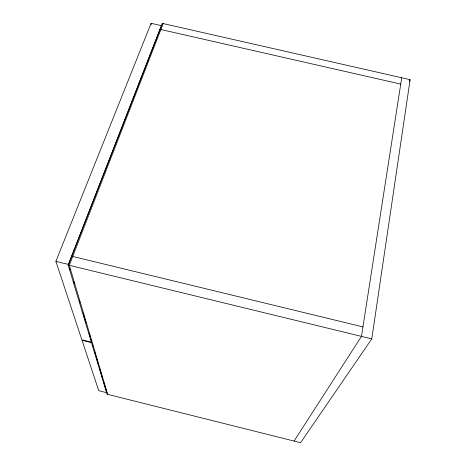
<?xml version="1.0" encoding="UTF-8"?>
<svg xmlns="http://www.w3.org/2000/svg" width="466" height="466" viewBox="0 0 466 466"><rect width="100%" height="100%" fill="white"/><g stroke="black" fill="none" stroke-linecap="round" stroke-linejoin="round"><path stroke-width="0.7" d="M371.775 338.893L410.115 79.663L162.279 23.37L68.182 265.038L106.999 394.184L300.582 442.7L371.775 338.893L68.182 265.038M401.733 77.758L361.47 336.388L294.052 441.063M163.187 23.574L69.288 265.305L107.704 394.364M55.885 261.379L151.1 23.3L161.481 25.659L68.519 264.455L55.885 261.379L81.882 339.819L91.796 342.271M409.253 81.661L410.115 79.663M400.748 84.096L159.966 29.311L160.007 30.762M71.624 256.195L362.95 326.893M91.278 342.586L82.039 340.297L98.74 390.689L106.889 392.733L103.569 381.625M69.556 267.927L70.18 270.012M73.715 281.825L74.339 283.911M79.325 300.582L79.948 302.667M83.064 313.094L84.521 317.958M84.934 319.344L85.977 322.816M89.093 333.242L90.13 336.714M90.963 339.493L91.586 341.578M92.355 344.135L92.979 346.221M94.219 350.385L95.676 355.243M96.089 356.636L97.126 360.102M97.959 362.88L98.582 364.965M99.829 369.13L101.279 373.988M101.699 375.375L102.736 378.846M151.1 23.3L151.165 24.756M162.279 23.37L162.314 24.82"/></g></svg>
